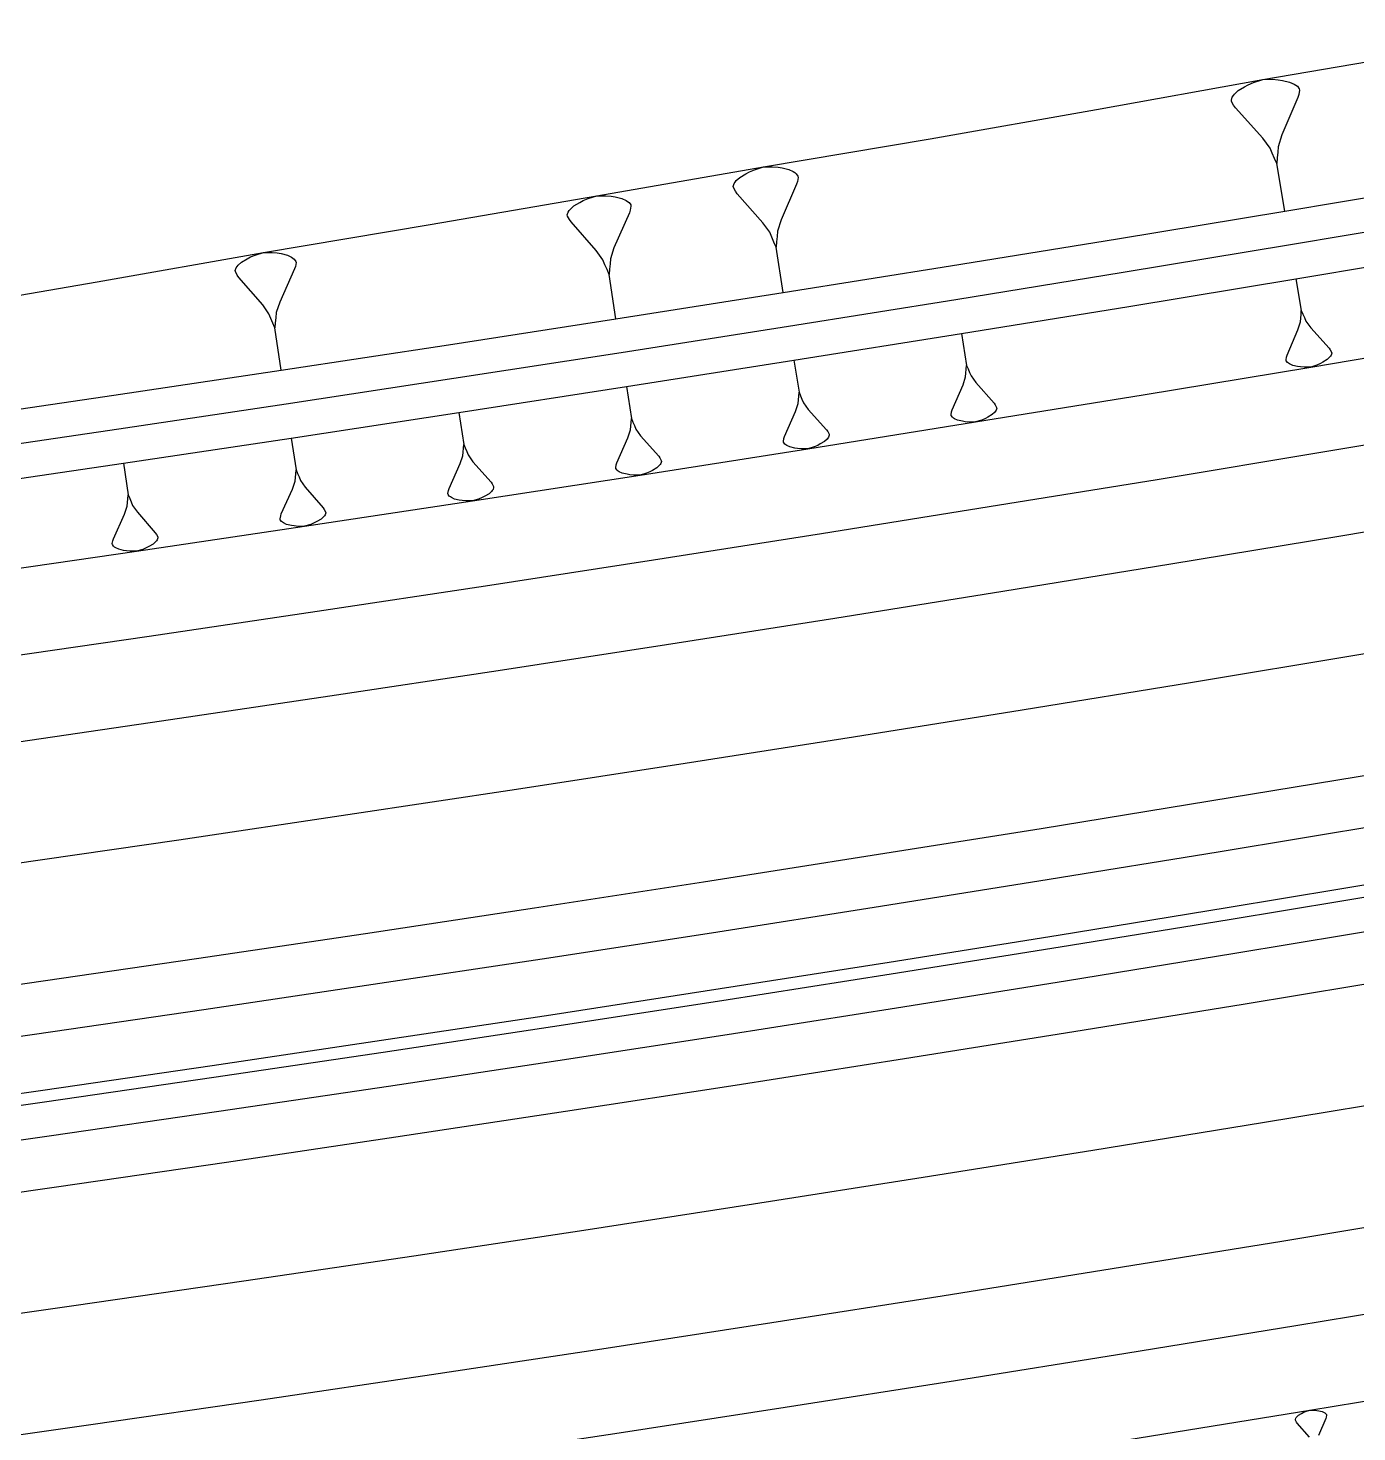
# Model space of a CAD drawing. Extents: x 384551 to 386632, y 802806 to 803252.
# Drawn here: x 385753.95 to 385792.69, y 802853.9 to 802894.82 of the extents above; entities that cross this region are included whole.
import ezdxf

# ---------------------------------------------------------------- set-up
doc = ezdxf.new("R2010")
doc.units = 0
doc.layers.get('0').update_dxf_attribs({"linetype": 'CONTINUOUS'})

msp = doc.modelspace()

# ---------------------------------------------------------------- linework, layer by layer
at = {"color": 7}
for p, q in [((385789.5263, 802893.1702), (385789.6779, 802893.2361)), ((385789.6779, 802893.2361), (385789.948, 802893.3218)), ((385789.948, 802893.3218), (385790.2314, 802893.3284)), ((385790.2314, 802893.3284), (385790.3961, 802893.3153)), ((385790.3961, 802893.3153), (385790.5213, 802893.2955)), ((385790.5213, 802893.2955), (385790.7322, 802893.2494)), ((385790.7322, 802893.2494), (385790.864, 802893.1902)), ((385789.0322, 802892.722), (385789.0586, 802892.8077)), ((385789.0586, 802892.8077), (385789.0915, 802892.8538)), ((385789.0915, 802892.8538), (385789.1244, 802892.8999)), ((385789.1244, 802892.8999), (385789.2299, 802892.9988)), ((385789.2299, 802892.9988), (385789.4143, 802893.1108)), ((385789.4143, 802893.1108), (385789.5263, 802893.1702)), ((385790.9695, 802892.8014), (385790.5018, 802891.7075)), ((385790.864, 802893.1902), (385790.9101, 802893.1572)), ((385790.9101, 802893.1572), (385790.9563, 802893.1243)), ((385790.9563, 802893.1243), (385791.009, 802893.0518)), ((385790.9958, 802892.8871), (385790.9695, 802892.8014)), ((385791.0156, 802893.0123), (385790.9958, 802892.8871)), ((385791.009, 802893.0518), (385791.0156, 802893.0123)), ((385789.0388, 802892.6825), (385789.0322, 802892.722)), ((385789.0981, 802892.5704), (385789.0388, 802892.6825)), ((385789.1509, 802892.498), (385789.0981, 802892.5704)), ((385789.9483, 802891.6151), (385789.1509, 802892.498)), ((385790.1593, 802891.3252), (385789.9483, 802891.6151)), ((385790.5018, 802891.7075), (385790.3965, 802891.3648)), ((385790.2252, 802891.1737), (385790.1593, 802891.3252)), ((385790.2911, 802891.0221), (385790.2252, 802891.1737)), ((385790.3833, 802891.2001), (385790.3702, 802891.0353)), ((385790.3965, 802891.3648), (385790.3833, 802891.2001)), ((385775.1302, 802890.6937), (385775.3884, 802890.7733)), ((385775.3884, 802890.7733), (385775.6586, 802890.7773)), ((385775.6586, 802890.7773), (385775.8155, 802890.7635)), ((385775.8155, 802890.7635), (385775.9347, 802890.7437)), ((385775.9347, 802890.7437), (385776.1354, 802890.6981)), ((385790.357, 802890.8706), (385790.2911, 802891.0221)), ((385790.3702, 802891.0353), (385790.357, 802890.8706)), ((385790.5879, 802889.4869), (385790.357, 802890.8706)), ((385774.5364, 802890.2902), (385774.5682, 802890.3339)), ((385774.5682, 802890.3339), (385774.5999, 802890.3776)), ((385774.5999, 802890.3776), (385774.7012, 802890.4711)), ((385774.7012, 802890.4711), (385774.878, 802890.5764)), ((385774.878, 802890.5764), (385774.9852, 802890.6321)), ((385774.9852, 802890.6321), (385775.1302, 802890.6937)), ((385776.1354, 802890.6981), (385776.2605, 802890.6405)), ((385776.2605, 802890.6405), (385776.3042, 802890.6087)), ((385776.3042, 802890.6087), (385776.348, 802890.577)), ((385776.348, 802890.577), (385776.3977, 802890.5075)), ((385776.3838, 802890.3505), (385776.358, 802890.2691)), ((385776.4036, 802890.4697), (385776.3838, 802890.3505)), ((385776.3977, 802890.5075), (385776.4036, 802890.4697)), ((385770.2806, 802889.8525), (385770.5335, 802889.9297)), ((385770.5335, 802889.9297), (385770.7979, 802889.9329)), ((385770.7979, 802889.9329), (385770.9514, 802889.9189)), ((385774.5106, 802890.2088), (385774.5364, 802890.2902)), ((385774.5166, 802890.171), (385774.5106, 802890.2088)), ((385774.5722, 802890.0638), (385774.5166, 802890.171)), ((385774.6219, 802889.9943), (385774.5722, 802890.0638)), ((385775.3751, 802889.1463), (385774.6219, 802889.9943)), ((385776.358, 802890.2691), (385775.9035, 802889.23)), ((385769.7296, 802889.502), (385769.7608, 802889.5446)), ((385769.7608, 802889.5446), (385769.8602, 802889.6358)), ((385769.8602, 802889.6358), (385770.0334, 802889.7384)), ((385770.0334, 802889.7384), (385770.1385, 802889.7926)), ((385770.1385, 802889.7926), (385770.2806, 802889.8525)), ((385770.9514, 802889.9189), (385771.068, 802889.8992)), ((385771.068, 802889.8992), (385771.2643, 802889.854)), ((385771.2643, 802889.854), (385771.3866, 802889.7974)), ((385771.3866, 802889.7974), (385771.4293, 802889.7662)), ((385771.4293, 802889.7662), (385771.472, 802889.735)), ((385771.472, 802889.735), (385771.5204, 802889.6668)), ((385771.5262, 802889.6299), (385771.5064, 802889.5133)), ((385771.5204, 802889.6668), (385771.5262, 802889.6299)), ((385769.6729, 802889.3796), (385769.6984, 802889.4593)), ((385769.6787, 802889.3427), (385769.6729, 802889.3796)), ((385769.7328, 802889.2376), (385769.6787, 802889.3427)), ((385769.6984, 802889.4593), (385769.7296, 802889.502)), ((385769.7813, 802889.1694), (385769.7328, 802889.2376)), ((385770.5161, 802888.3376), (385769.7813, 802889.1694)), ((385771.481, 802889.4336), (385771.0334, 802888.418)), ((385771.5064, 802889.5133), (385771.481, 802889.4336)), ((385775.5739, 802888.8683), (385775.3751, 802889.1463)), ((385775.9035, 802889.23), (385775.8003, 802888.9041)), ((385775.6355, 802888.7233), (385775.5739, 802888.8683)), ((385775.6972, 802888.5783), (385775.6355, 802888.7233)), ((385775.7865, 802888.7472), (385775.7727, 802888.5903)), ((385775.8003, 802888.9041), (385775.7865, 802888.7472)), ((385770.7098, 802888.0649), (385770.5161, 802888.3376)), ((385771.0334, 802888.418), (385770.9315, 802888.0994)), ((385775.7588, 802888.4333), (385775.6972, 802888.5783)), ((385775.7727, 802888.5903), (385775.7588, 802888.4333)), ((385775.9679, 802887.1124), (385775.7588, 802888.4333)), ((385760.0456, 802887.8742), (385760.0757, 802887.9148)), ((385760.0757, 802887.9148), (385760.1712, 802888.0014)), ((385760.1712, 802888.0014), (385760.3374, 802888.0986)), ((385760.3374, 802888.0986), (385760.4382, 802888.1499)), ((385760.4382, 802888.1499), (385760.5744, 802888.2064)), ((385760.5744, 802888.2064), (385760.8166, 802888.2789)), ((385760.8166, 802888.2789), (385761.0695, 802888.2806)), ((385761.0695, 802888.2806), (385761.2162, 802888.2664)), ((385761.2162, 802888.2664), (385761.3276, 802888.2469)), ((385761.3276, 802888.2469), (385761.515, 802888.2027)), ((385761.515, 802888.2027), (385761.6317, 802888.1478)), ((385761.6317, 802888.1478), (385761.6723, 802888.1178)), ((385761.6723, 802888.1178), (385761.713, 802888.0877)), ((385761.713, 802888.0877), (385761.7589, 802888.0223)), ((385761.7642, 802887.9869), (385761.7448, 802887.8755)), ((385761.7589, 802888.0223), (385761.7642, 802887.9869)), ((385770.7697, 802887.9229), (385770.7098, 802888.0649)), ((385770.8297, 802887.7808), (385770.7697, 802887.9229)), ((385770.9175, 802887.9458), (385770.9036, 802887.7923)), ((385770.9315, 802888.0994), (385770.9175, 802887.9458)), ((385759.9908, 802887.7575), (385760.0156, 802887.8335)), ((385759.9961, 802887.7221), (385759.9908, 802887.7575)), ((385760.0474, 802887.6213), (385759.9961, 802887.7221)), ((385760.0156, 802887.8335), (385760.0456, 802887.8742)), ((385760.0933, 802887.5559), (385760.0474, 802887.6213)), ((385760.7915, 802886.7566), (385760.0933, 802887.5559)), ((385761.72, 802887.7995), (385761.2866, 802886.8307)), ((385761.7448, 802887.8755), (385761.72, 802887.7995)), ((385770.8896, 802887.6388), (385770.8297, 802887.7808)), ((385770.9036, 802887.7923), (385770.8896, 802887.6388)), ((385771.0906, 802886.3455), (385770.8896, 802887.6388)), ((385790.917, 802887.5141), (385791.0719, 802886.586)), ((385760.9753, 802886.4949), (385760.7915, 802886.7566)), ((385761.2866, 802886.8307), (385761.1875, 802886.5266)), ((385761.0319, 802886.3587), (385760.9753, 802886.4949)), ((385761.0884, 802886.2225), (385761.0319, 802886.3587)), ((385761.1733, 802886.3799), (385761.1591, 802886.2331)), ((385761.1875, 802886.5266), (385761.1733, 802886.3799)), ((385790.9747, 802886.0247), (385791.0454, 802886.2545)), ((385791.0454, 802886.2545), (385791.0542, 802886.365)), ((385791.0542, 802886.365), (385791.0631, 802886.4755)), ((385791.0631, 802886.4755), (385791.0719, 802886.586)), ((385791.0719, 802886.586), (385791.1161, 802886.4844)), ((385791.1161, 802886.4844), (385791.1603, 802886.3827)), ((385791.1603, 802886.3827), (385791.2045, 802886.2811)), ((385791.2045, 802886.2811), (385791.346, 802886.0866)), ((385761.145, 802886.0864), (385761.0884, 802886.2225)), ((385761.1591, 802886.2331), (385761.145, 802886.0864)), ((385761.3303, 802884.8487), (385761.145, 802886.0864)), ((385781.1614, 802885.917), (385781.3113, 802884.9871)), ((385790.6611, 802885.291), (385790.9747, 802886.0247)), ((385791.346, 802886.0866), (385791.8809, 802885.4945)), ((385791.8809, 802885.4945), (385791.9163, 802885.4459)), ((385791.9163, 802885.4459), (385791.956, 802885.3708)), ((385776.2806, 802885.137), (385776.4278, 802884.2068)), ((385790.6302, 802885.1495), (385790.6434, 802885.2335)), ((385790.6346, 802885.123), (385790.6302, 802885.1495)), ((385790.67, 802885.0744), (385790.6346, 802885.123)), ((385790.6434, 802885.2335), (385790.6611, 802885.291)), ((385790.7009, 802885.0523), (385790.67, 802885.0744)), ((385790.7318, 802885.0302), (385790.7009, 802885.0523)), ((385790.8202, 802884.9905), (385790.7318, 802885.0302)), ((385791.629, 802885.0436), (385791.5274, 802884.9994)), ((385791.7042, 802885.0834), (385791.629, 802885.0436)), ((385791.8279, 802885.1586), (385791.7042, 802885.0834)), ((385791.8986, 802885.2249), (385791.8279, 802885.1586)), ((385791.9207, 802885.2558), (385791.8986, 802885.2249)), ((385791.9428, 802885.2868), (385791.9207, 802885.2558)), ((385791.9605, 802885.3442), (385791.9428, 802885.2868)), ((385791.956, 802885.3708), (385791.9605, 802885.3442)), ((385781.2109, 802884.4258), (385781.2829, 802884.6554)), ((385781.2829, 802884.6554), (385781.2924, 802884.766)), ((385781.2924, 802884.766), (385781.3018, 802884.8766)), ((385781.3018, 802884.8766), (385781.3113, 802884.9871)), ((385781.3113, 802884.9871), (385781.355, 802884.8851)), ((385781.355, 802884.8851), (385781.3986, 802884.7831)), ((385781.3986, 802884.7831), (385781.4423, 802884.6811)), ((385781.4423, 802884.6811), (385781.5829, 802884.4857)), ((385790.9617, 802884.9595), (385790.8202, 802884.9905)), ((385791.0457, 802884.9463), (385790.9617, 802884.9595)), ((385791.1561, 802884.9375), (385791.0457, 802884.9463)), ((385791.3462, 802884.9419), (385791.1561, 802884.9375)), ((385791.5274, 802884.9994), (385791.3462, 802884.9419)), ((385771.3978, 802884.3692), (385771.5424, 802883.4393)), ((385776.4181, 802884.0963), (385776.4278, 802884.2068)), ((385776.4278, 802884.2068), (385776.4712, 802884.1047)), ((385780.8928, 802883.693), (385781.2109, 802884.4258)), ((385781.5829, 802884.4857), (385782.115, 802883.89)), ((385776.3259, 802883.6458), (385776.3986, 802883.8753)), ((385776.3986, 802883.8753), (385776.4083, 802883.9858)), ((385776.4083, 802883.9858), (385776.4181, 802884.0963)), ((385776.4712, 802884.1047), (385776.5146, 802884.0026)), ((385776.5146, 802884.0026), (385776.558, 802883.9005)), ((385776.558, 802883.9005), (385776.698, 802883.7047)), ((385782.115, 802883.89), (385782.1502, 802883.8411)), ((385782.1502, 802883.8411), (385782.1896, 802883.7657)), ((385766.5131, 802883.6138), (385766.655, 802882.6846)), ((385771.5323, 802883.3289), (385771.5424, 802883.4393)), ((385771.5424, 802883.4393), (385771.5855, 802883.3372)), ((385776.0059, 802882.9141), (385776.3259, 802883.6458)), ((385776.698, 802883.7047), (385777.2284, 802883.1076)), ((385780.8611, 802883.5516), (385780.8748, 802883.6356)), ((385780.8654, 802883.525), (385780.8611, 802883.5516)), ((385780.9005, 802883.4762), (385780.8654, 802883.525)), ((385780.8748, 802883.6356), (385780.8928, 802883.693)), ((385780.9314, 802883.4539), (385780.9005, 802883.4762)), ((385780.9622, 802883.4316), (385780.9314, 802883.4539)), ((385781.0505, 802883.3913), (385780.9622, 802883.4316)), ((385781.1919, 802883.3596), (385781.0505, 802883.3913)), ((385781.7584, 802883.3963), (385781.5767, 802883.3398)), ((385781.8604, 802883.44), (385781.7584, 802883.3963)), ((385781.9358, 802883.4795), (385781.8604, 802883.44)), ((385782.0601, 802883.554), (385781.9358, 802883.4795)), ((385782.1313, 802883.62), (385782.0601, 802883.554)), ((385782.1536, 802883.6508), (385782.1313, 802883.62)), ((385782.1758, 802883.6817), (385782.1536, 802883.6508)), ((385782.1938, 802883.7391), (385782.1758, 802883.6817)), ((385782.1896, 802883.7657), (385782.1938, 802883.7391)), ((385771.439, 802882.879), (385771.5122, 802883.1081)), ((385771.5122, 802883.1081), (385771.5223, 802883.2185)), ((385771.5223, 802883.2185), (385771.5323, 802883.3289)), ((385771.5855, 802883.3372), (385771.6286, 802883.235)), ((385771.6286, 802883.235), (385771.6717, 802883.1329)), ((385771.6717, 802883.1329), (385771.811, 802882.9368)), ((385777.2284, 802883.1076), (385777.2634, 802883.0587)), ((385777.2634, 802883.0587), (385777.3026, 802882.9832)), ((385777.3026, 802882.9832), (385777.3068, 802882.9566)), ((385781.2759, 802883.3458), (385781.1919, 802883.3596)), ((385781.3864, 802883.3364), (385781.2759, 802883.3458)), ((385781.5767, 802883.3398), (385781.3864, 802883.3364)), ((385761.6265, 802882.8708), (385761.7656, 802881.9426)), ((385766.6343, 802882.4641), (385766.6446, 802882.5743)), ((385766.6446, 802882.5743), (385766.655, 802882.6846)), ((385766.655, 802882.6846), (385766.6977, 802882.5824)), ((385766.6977, 802882.5824), (385766.7405, 802882.4803)), ((385771.1171, 802882.1487), (385771.439, 802882.879)), ((385771.811, 802882.9368), (385772.3394, 802882.3387)), ((385775.9738, 802882.7728), (385775.9877, 802882.8568)), ((385775.978, 802882.7463), (385775.9738, 802882.7728)), ((385776.013, 802882.6973), (385775.978, 802882.7463)), ((385775.9877, 802882.8568), (385776.0059, 802882.9141)), ((385776.0438, 802882.6749), (385776.013, 802882.6973)), ((385776.0745, 802882.6526), (385776.0438, 802882.6749)), ((385776.1627, 802882.612), (385776.0745, 802882.6526)), ((385776.304, 802882.5799), (385776.1627, 802882.612)), ((385776.3879, 802882.566), (385776.304, 802882.5799)), ((385776.4984, 802882.5562), (385776.3879, 802882.566)), ((385776.6887, 802882.5591), (385776.4984, 802882.5562)), ((385776.8705, 802882.6151), (385776.6887, 802882.5591)), ((385776.9726, 802882.6585), (385776.8705, 802882.6151)), ((385777.0481, 802882.6977), (385776.9726, 802882.6585)), ((385777.1726, 802882.7719), (385777.0481, 802882.6977)), ((385777.2439, 802882.8377), (385777.1726, 802882.7719)), ((385777.2663, 802882.8685), (385777.2439, 802882.8377)), ((385777.2886, 802882.8992), (385777.2663, 802882.8685)), ((385777.3068, 802882.9566), (385777.2886, 802882.8992)), ((385766.5501, 802882.1252), (385766.6239, 802882.3538)), ((385766.6239, 802882.3538), (385766.6343, 802882.4641)), ((385766.7405, 802882.4803), (385766.7832, 802882.3781)), ((385766.7832, 802882.3781), (385766.9218, 802882.1819)), ((385766.9218, 802882.1819), (385767.4479, 802881.583)), ((385771.0988, 802882.0914), (385771.1171, 802882.1487)), ((385772.3394, 802882.3387), (385772.3742, 802882.2896)), ((385772.3742, 802882.2896), (385772.4132, 802882.2141)), ((385772.4173, 802882.1875), (385772.399, 802882.1302)), ((385772.4132, 802882.2141), (385772.4173, 802882.1875)), ((385756.7381, 802882.14), (385756.8742, 802881.2135)), ((385761.7443, 802881.7225), (385761.7549, 802881.8326)), ((385761.7549, 802881.8326), (385761.7656, 802881.9426)), ((385761.7656, 802881.9426), (385761.808, 802881.8405)), ((385761.808, 802881.8405), (385761.8504, 802881.7384)), ((385766.2266, 802881.3966), (385766.5501, 802882.1252)), ((385771.0847, 802882.0076), (385771.0988, 802882.0914)), ((385771.0888, 802881.981), (385771.0847, 802882.0076)), ((385771.1236, 802881.932), (385771.0888, 802881.981)), ((385771.1543, 802881.9095), (385771.1236, 802881.932)), ((385771.185, 802881.8871), (385771.1543, 802881.9095)), ((385771.273, 802881.8463), (385771.185, 802881.8871)), ((385771.4141, 802881.8139), (385771.273, 802881.8463)), ((385771.4979, 802881.7997), (385771.4141, 802881.8139)), ((385771.6083, 802881.7896), (385771.4979, 802881.7997)), ((385771.7985, 802881.792), (385771.6083, 802881.7896)), ((385771.9803, 802881.8475), (385771.7985, 802881.792)), ((385772.0825, 802881.8905), (385771.9803, 802881.8475)), ((385772.1581, 802881.9295), (385772.0825, 802881.8905)), ((385772.2826, 802882.0033), (385772.1581, 802881.9295)), ((385772.3541, 802882.0688), (385772.2826, 802882.0033)), ((385772.3765, 802882.0995), (385772.3541, 802882.0688)), ((385772.399, 802882.1302), (385772.3765, 802882.0995)), ((385761.3343, 802880.658), (385761.6594, 802881.3845)), ((385761.6594, 802881.3845), (385761.7337, 802881.6125)), ((385761.7337, 802881.6125), (385761.7443, 802881.7225)), ((385761.8504, 802881.7384), (385761.8928, 802881.6363)), ((385761.8928, 802881.6363), (385762.0306, 802881.4401)), ((385762.0306, 802881.4401), (385762.5542, 802880.8406)), ((385766.1938, 802881.2557), (385766.2082, 802881.3394)), ((385766.2082, 802881.3394), (385766.2266, 802881.3966)), ((385767.4479, 802881.583), (385767.4826, 802881.5339)), ((385767.4844, 802881.344), (385767.4619, 802881.3134)), ((385767.4826, 802881.5339), (385767.5213, 802881.4583)), ((385767.5069, 802881.3746), (385767.4844, 802881.344)), ((385767.5254, 802881.4318), (385767.5069, 802881.3746)), ((385767.5213, 802881.4583), (385767.5254, 802881.4318)), ((385756.8415, 802880.8841), (385756.8524, 802880.9939)), ((385756.8524, 802880.9939), (385756.8633, 802881.1037)), ((385756.8633, 802881.1037), (385756.8742, 802881.2135)), ((385756.8742, 802881.2135), (385756.9162, 802881.1115)), ((385756.9162, 802881.1115), (385756.9583, 802881.0095)), ((385756.9583, 802881.0095), (385757.0003, 802880.9075)), ((385766.1978, 802881.2292), (385766.1938, 802881.2557)), ((385766.2325, 802881.1801), (385766.1978, 802881.2292)), ((385766.2631, 802881.1576), (385766.2325, 802881.1801)), ((385766.2937, 802881.1351), (385766.2631, 802881.1576)), ((385766.3814, 802881.0942), (385766.2937, 802881.1351)), ((385766.5223, 802881.0614), (385766.3814, 802881.0942)), ((385766.606, 802881.047), (385766.5223, 802881.0614)), ((385766.7163, 802881.0366), (385766.606, 802881.047)), ((385766.9062, 802881.0384), (385766.7163, 802881.0366)), ((385767.088, 802881.0933), (385766.9062, 802881.0384)), ((385767.1901, 802881.1361), (385767.088, 802881.0933)), ((385767.2657, 802881.1748), (385767.1901, 802881.1361)), ((385767.3904, 802881.2482), (385767.2657, 802881.1748)), ((385767.4619, 802881.3134), (385767.3904, 802881.2482)), ((385756.4404, 802879.9327), (385756.7667, 802880.6568)), ((385756.7667, 802880.6568), (385756.8415, 802880.8841)), ((385757.0003, 802880.9075), (385757.1373, 802880.7112)), ((385757.1373, 802880.7112), (385757.6581, 802880.1116)), ((385761.3012, 802880.5174), (385761.3158, 802880.6009)), ((385761.3051, 802880.4909), (385761.3012, 802880.5174)), ((385761.3158, 802880.6009), (385761.3343, 802880.658)), ((385762.5674, 802880.5715), (385762.4958, 802880.5065)), ((385762.5542, 802880.8406), (385762.5886, 802880.7916)), ((385762.5899, 802880.602), (385762.5674, 802880.5715)), ((385762.5886, 802880.7916), (385762.6271, 802880.716)), ((385762.6125, 802880.6325), (385762.5899, 802880.602)), ((385762.6311, 802880.6895), (385762.6125, 802880.6325)), ((385762.6271, 802880.716), (385762.6311, 802880.6895)), ((385757.6581, 802880.1116), (385757.6924, 802880.0626)), ((385761.3396, 802880.4418), (385761.3051, 802880.4909)), ((385761.3701, 802880.4193), (385761.3396, 802880.4418)), ((385761.4006, 802880.3967), (385761.3701, 802880.4193)), ((385761.4881, 802880.3556), (385761.4006, 802880.3967)), ((385761.6286, 802880.3224), (385761.4881, 802880.3556)), ((385761.7121, 802880.3078), (385761.6286, 802880.3224)), ((385761.8222, 802880.2972), (385761.7121, 802880.3078)), ((385762.0118, 802880.2985), (385761.8222, 802880.2972)), ((385762.1934, 802880.3528), (385762.0118, 802880.2985)), ((385762.2955, 802880.3952), (385762.1934, 802880.3528)), ((385762.3711, 802880.4336), (385762.2955, 802880.3952)), ((385762.4958, 802880.5065), (385762.3711, 802880.4336)), ((385756.4069, 802879.7926), (385756.4217, 802879.8759)), ((385756.4108, 802879.7661), (385756.4069, 802879.7926)), ((385756.445, 802879.717), (385756.4108, 802879.7661)), ((385756.4217, 802879.8759), (385756.4404, 802879.9327)), ((385756.4754, 802879.6945), (385756.445, 802879.717)), ((385756.5057, 802879.6719), (385756.4754, 802879.6945)), ((385757.4743, 802879.706), (385757.3988, 802879.6679)), ((385757.5989, 802879.7784), (385757.4743, 802879.706)), ((385757.6705, 802879.843), (385757.5989, 802879.7784)), ((385757.6931, 802879.8734), (385757.6705, 802879.843)), ((385757.6924, 802880.0626), (385757.7305, 802879.987)), ((385757.7157, 802879.9037), (385757.6931, 802879.8734)), ((385757.7344, 802879.9606), (385757.7157, 802879.9037)), ((385757.7305, 802879.987), (385757.7344, 802879.9606)), ((385756.5929, 802879.6306), (385756.5057, 802879.6719)), ((385756.7331, 802879.5971), (385756.5929, 802879.6306)), ((385756.8164, 802879.5823), (385756.7331, 802879.5971)), ((385756.9262, 802879.5714), (385756.8164, 802879.5823)), ((385757.1154, 802879.5721), (385756.9262, 802879.5714)), ((385757.2968, 802879.6258), (385757.1154, 802879.5721)), ((385757.3988, 802879.6679), (385757.2968, 802879.6258)), ((385790.9252, 802854.3166), (385790.9403, 802854.3376)), ((385790.9403, 802854.3376), (385790.9887, 802854.3827)), ((385790.9887, 802854.3827), (385791.0732, 802854.4337)), ((385791.0732, 802854.4337), (385791.1245, 802854.4607)), ((385791.1245, 802854.4607), (385791.1939, 802854.4907)), ((385791.1939, 802854.4907), (385791.3175, 802854.5295)), ((385791.3175, 802854.5295), (385791.4471, 802854.5322)), ((385791.4471, 802854.5322), (385791.5224, 802854.526)), ((385791.5224, 802854.526), (385791.5797, 802854.5168)), ((385791.5797, 802854.5168), (385791.6761, 802854.4955)), ((385791.6761, 802854.4955), (385791.7363, 802854.4682)), ((385791.7363, 802854.4682), (385791.7573, 802854.453)), ((385791.7573, 802854.453), (385791.7784, 802854.4379)), ((385791.7784, 802854.4379), (385791.8024, 802854.4047)), ((385791.7962, 802854.3294), (385791.784, 802854.2902)), ((385791.8054, 802854.3866), (385791.7962, 802854.3294)), ((385791.8024, 802854.4047), (385791.8054, 802854.3866)), ((385790.8979, 802854.2564), (385790.9101, 802854.2955)), ((385790.9009, 802854.2383), (385790.8979, 802854.2564)), ((385790.9279, 802854.187), (385790.9009, 802854.2383)), ((385790.9101, 802854.2955), (385790.9252, 802854.3166)), ((385790.9519, 802854.1538), (385790.9279, 802854.187)), ((385791.3155, 802853.749), (385790.9519, 802854.1538)), ((385791.784, 802854.2902), (385791.5687, 802853.7905))]:
    msp.add_line(p, q, dxfattribs=at)
at = {"color": 7, "linetype": 'CONTINUOUS'}
for points in [[(385700, 802879.5265), (385702.2925, 802879.7218), (385707.2043, 802880.1645), (385712.1071, 802880.6871), (385717.0046, 802881.2568), (385721.8957, 802881.8776), (385726.7808, 802882.5452), (385731.66, 802883.2552), (385736.5207, 802884.0994), (385741.3787, 802884.956), (385746.2422, 802885.7662), (385751.1033, 802886.5882), (385755.9619, 802887.4228), (385760.8166, 802888.2789), (385765.6762, 802889.0984), (385770.5335, 802889.9297), (385775.3884, 802890.7733), (385780.2474, 802891.5889), (385785.099, 802892.449), (385789.948, 802893.3218), (385794.8043, 802894.15), (385799.6944, 802894.7819), (385800, 802894.8222)], [(385800, 802890.0618), (385795.6245, 802889.3171), (385790.7525, 802888.5005), (385785.8784, 802887.6963), (385781.0023, 802886.9043), (385776.1243, 802886.1247), (385771.2442, 802885.3574), (385766.3623, 802884.6024), (385761.4784, 802883.8597), (385756.5927, 802883.1294), (385751.7051, 802882.4114), (385746.8158, 802881.7058), (385741.9246, 802881.0124), (385737.0316, 802880.3315), (385732.137, 802879.6629), (385727.2406, 802879.0066), (385722.3425, 802878.3627), (385717.4428, 802877.7312), (385712.5414, 802877.112), (385707.6384, 802876.5052), (385702.7339, 802875.9108), (385700, 802875.5864)], [(385700, 802874.5794), (385702.849, 802874.9174), (385707.7563, 802875.5122), (385712.662, 802876.1193), (385717.5661, 802876.7388), (385722.4686, 802877.3707), (385727.3694, 802878.0149), (385732.2686, 802878.6716), (385737.166, 802879.3405), (385742.0617, 802880.0219), (385746.9556, 802880.7156), (385751.8478, 802881.4216), (385756.7381, 802882.14), (385761.6265, 802882.8708), (385766.5131, 802883.6138), (385771.3978, 802884.3692), (385776.2806, 802885.137), (385781.1614, 802885.917), (385786.0402, 802886.7094), (385790.917, 802887.5141), (385795.7918, 802888.3311), (385800, 802889.0474)], [(385700, 802867.0904), (385703.7065, 802867.5145), (385708.6366, 802868.0926), (385713.5651, 802868.6843), (385718.492, 802869.2897), (385723.4171, 802869.9088), (385728.3405, 802870.5416), (385733.2621, 802871.188), (385738.1819, 802871.8482), (385743.0998, 802872.522), (385748.0159, 802873.2094), (385752.93, 802873.9105), (385757.8422, 802874.6252), (385762.7523, 802875.3536), (385767.6604, 802876.0957), (385772.5665, 802876.8513), (385777.4704, 802877.6206), (385782.3722, 802878.4035), (385787.2717, 802879.2), (385792.1691, 802880.0101), (385797.0641, 802880.8338), (385800, 802881.3363)], [(385700, 802863.5676), (385704.1093, 802864.0378), (385709.049, 802864.6169), (385713.9872, 802865.2098), (385718.9237, 802865.8164), (385723.8584, 802866.4368), (385728.7915, 802867.0708), (385733.7227, 802867.7185), (385738.6522, 802868.3799), (385743.5797, 802869.055), (385748.5054, 802869.7438), (385753.4292, 802870.4463), (385758.351, 802871.1624), (385763.2707, 802871.8922), (385768.1884, 802872.6357), (385773.1041, 802873.3928), (385778.0176, 802874.1636), (385782.929, 802874.9481), (385787.8381, 802875.7461), (385792.7451, 802876.5578), (385797.6497, 802877.3832), (385800, 802877.7854)], [(385700, 802860.0447), (385704.512, 802860.561), (385709.4614, 802861.1413), (385714.4092, 802861.7354), (385719.3554, 802862.3432), (385724.2998, 802862.9647), (385729.2425, 802863.6), (385734.1834, 802864.2489), (385739.1224, 802864.9116), (385744.0596, 802865.5881), (385748.9949, 802866.2782), (385753.9283, 802866.982), (385758.8597, 802867.6996), (385763.7891, 802868.4308), (385768.7165, 802869.1758), (385773.6417, 802869.9344), (385778.5648, 802870.7067), (385783.4858, 802871.4926), (385788.4045, 802872.2923), (385793.3211, 802873.1056), (385798.2353, 802873.9325), (385800, 802874.2345)], [(385700, 802854.0062), (385700.2348, 802854.0324), (385705.2024, 802854.6009), (385710.1684, 802855.1831), (385715.1327, 802855.7792), (385720.0954, 802856.389), (385725.0564, 802857.0126), (385730.0156, 802857.65), (385734.973, 802858.3011), (385739.9286, 802858.9661), (385744.8823, 802859.6447), (385749.8341, 802860.3372), (385754.784, 802861.0434), (385759.7319, 802861.7633), (385764.6778, 802862.497), (385769.6216, 802863.2444), (385774.5633, 802864.0056), (385779.5029, 802864.7805), (385784.4403, 802865.569), (385789.3755, 802866.3714), (385794.3085, 802867.1874), (385799.2392, 802868.0171), (385800, 802868.1473)], [(385700, 802850.4845), (385700.6279, 802850.5546), (385705.6052, 802851.1241), (385710.5808, 802851.7075), (385715.5548, 802852.3047), (385720.5271, 802852.9157), (385725.4977, 802853.5405), (385730.4666, 802854.1791), (385735.4336, 802854.8316), (385740.3989, 802855.4978), (385745.3622, 802856.1778), (385750.3237, 802856.8716), (385755.2832, 802857.5792), (385760.2407, 802858.3005), (385765.1962, 802859.0356), (385770.1496, 802859.7845), (385775.1009, 802860.5471), (385780.0501, 802861.3235), (385784.9971, 802862.1136), (385789.9419, 802862.9175), (385794.8845, 802863.7351), (385799.8248, 802864.5664), (385800, 802864.5964)], [(385700, 802846.9628), (385701.021, 802847.0767), (385706.0079, 802847.6474), (385710.9932, 802848.2319), (385715.9768, 802848.8302), (385720.9588, 802849.4424), (385725.9391, 802850.0685), (385730.9176, 802850.7083), (385735.8943, 802851.362), (385740.8691, 802852.0295), (385745.8421, 802852.7109), (385750.8132, 802853.406), (385755.7823, 802854.1149), (385760.7494, 802854.8377), (385765.7146, 802855.5742), (385770.6776, 802856.3245), (385775.6385, 802857.0887), (385780.5973, 802857.8665), (385785.554, 802858.6582), (385790.5084, 802859.4636), (385795.4605, 802860.2828), (385800, 802861.0467)]]:
    msp.add_lwpolyline(points, dxfattribs=at)
at = {"color": 1, "linetype": 'CONTINUOUS'}
for points in [[(385700, 802876.5934), (385702.6188, 802876.9041), (385707.5206, 802877.4982), (385712.4208, 802878.1047), (385717.3194, 802878.7235), (385722.2164, 802879.3547), (385727.1117, 802879.9983), (385732.0053, 802880.6542), (385736.8973, 802881.3224), (385741.7875, 802882.003), (385746.6759, 802882.6959), (385751.5625, 802883.4012), (385756.4474, 802884.1188), (385761.3303, 802884.8487), (385766.2114, 802885.5909), (385771.0906, 802886.3455), (385775.9679, 802887.1124), (385780.8432, 802887.8916), (385785.7166, 802888.6831), (385790.5879, 802889.4869), (385795.4572, 802890.303), (385800, 802891.0761)], [(385700, 802872.123), (385703.1312, 802872.4813), (385708.0475, 802873.0577), (385712.9622, 802873.6478), (385717.8752, 802874.2515), (385722.7866, 802874.8689), (385727.6962, 802875.4999), (385732.6041, 802876.1446), (385737.5101, 802876.8028), (385742.4143, 802877.4747), (385747.3166, 802878.1603), (385752.2169, 802878.8594), (385757.1154, 802879.5721), (385762.0118, 802880.2985), (385766.9062, 802881.0384), (385771.7985, 802881.792), (385776.6887, 802882.5591), (385781.5767, 802883.3398), (385786.4626, 802884.1341), (385791.3462, 802884.9419), (385796.2276, 802885.7633), (385800, 802886.4089)], [(385700, 802856.8742), (385704.8745, 802857.432), (385709.8326, 802858.0133), (385714.7891, 802858.6084), (385719.7439, 802859.2172), (385724.697, 802859.8398), (385729.6483, 802860.4762), (385734.5979, 802861.1263), (385739.5457, 802861.7902), (385744.4915, 802862.4678), (385749.4355, 802863.1592), (385754.3776, 802863.8642), (385759.3176, 802864.5831), (385764.2557, 802865.3156), (385769.1917, 802866.0618), (385774.1256, 802866.8218), (385779.0573, 802867.5954), (385783.9869, 802868.3828), (385788.9143, 802869.1838), (385793.8395, 802869.9985), (385798.7623, 802870.8269), (385800, 802871.0387)], [(385700, 802856.5219), (385704.9147, 802857.0843), (385709.8738, 802857.6657), (385714.8313, 802858.2609), (385719.7871, 802858.8699), (385724.7411, 802859.4926), (385729.6934, 802860.1291), (385734.644, 802860.7794), (385739.5927, 802861.4434), (385744.5395, 802862.1211), (385749.4845, 802862.8126), (385754.4275, 802863.5178), (385759.3685, 802864.2368), (385764.3075, 802864.9694), (385769.2445, 802865.7158), (385774.1793, 802866.4759), (385779.112, 802867.2497), (385784.0426, 802868.0372), (385788.971, 802868.8384), (385793.8971, 802869.6533), (385798.8209, 802870.4818), (385800, 802870.6836)], [(385700, 802841.9317), (385701.5826, 802842.1084), (385706.5832, 802842.6806), (385711.5823, 802843.2667), (385716.5798, 802843.8667), (385721.5755, 802844.4806), (385726.5696, 802845.1084), (385731.5618, 802845.75), (385736.5523, 802846.4055), (385741.5409, 802847.0749), (385746.5277, 802847.7581), (385751.5125, 802848.4551), (385756.4954, 802849.166), (385761.4763, 802849.8908), (385766.4551, 802850.6294), (385771.4319, 802851.3818), (385776.4066, 802852.148), (385781.3791, 802852.928), (385786.3494, 802853.7219), (385791.3175, 802854.5295), (385796.2834, 802855.351), (385800, 802855.9764)]]:
    msp.add_lwpolyline(points, dxfattribs=at)
at = {"color": 2, "linetype": 'CONTINUOUS'}
for points in [[(385700, 802869.6067), (385703.4189, 802869.9979), (385708.3421, 802870.5752), (385713.2637, 802871.1661), (385718.1836, 802871.7706), (385723.1018, 802872.3889), (385728.0183, 802873.0208), (385732.9331, 802873.6663), (385737.846, 802874.3255), (385742.7571, 802874.9983), (385747.6662, 802875.6848), (385752.5735, 802876.3849), (385757.4788, 802877.0987), (385762.3821, 802877.8261), (385767.2833, 802878.567), (385772.1825, 802879.3216), (385777.0795, 802880.0898), (385781.9744, 802880.8716), (385786.8671, 802881.667), (385791.7576, 802882.476), (385796.6458, 802883.2986), (385800, 802883.8726)], [(385700, 802858.5349), (385704.6846, 802859.071), (385709.6382, 802859.6518), (385714.5901, 802860.2463), (385719.5404, 802860.8546), (385724.4889, 802861.4767), (385729.4357, 802862.1125), (385734.3808, 802862.762), (385739.324, 802863.4252), (385744.2653, 802864.1022), (385749.2047, 802864.793), (385754.1422, 802865.4974), (385759.0778, 802866.2155), (385764.0113, 802866.9474), (385768.9427, 802867.6929), (385773.8721, 802868.4522), (385778.7993, 802869.2251), (385783.7244, 802870.0117), (385788.6473, 802870.812), (385793.5679, 802871.626), (385798.4863, 802872.4536), (385800, 802872.7127)], [(385700, 802855.5155), (385700.0664, 802855.5229), (385705.0298, 802856.0909), (385709.9917, 802856.6727), (385714.9519, 802857.2682), (385719.9104, 802857.8775), (385724.8672, 802858.5006), (385729.8223, 802859.1375), (385734.7756, 802859.7881), (385739.727, 802860.4524), (385744.6766, 802861.1306), (385749.6243, 802861.8224), (385754.5701, 802862.528), (385759.5139, 802863.2474), (385764.4556, 802863.9805), (385769.3953, 802864.7273), (385774.3329, 802865.4878), (385779.2684, 802866.262), (385784.2017, 802867.0499), (385789.1328, 802867.8516), (385794.0616, 802868.6669), (385798.9882, 802869.4959), (385800, 802869.6691)], [(385700, 802844.4472), (385701.3018, 802844.5925), (385706.2956, 802845.164), (385711.2878, 802845.7493), (385716.2783, 802846.3485), (385721.2672, 802846.9615), (385726.2543, 802847.5884), (385731.2397, 802848.2292), (385736.2233, 802848.8838), (385741.205, 802849.5522), (385746.1849, 802850.2345), (385751.1628, 802850.9306), (385756.1388, 802851.6405), (385761.1129, 802852.3642), (385766.0848, 802853.1018), (385771.0547, 802853.8532), (385776.0225, 802854.6183), (385780.9882, 802855.3973), (385785.9517, 802856.19), (385790.9129, 802856.9966), (385795.8719, 802857.8169), (385800, 802858.5115)]]:
    msp.add_lwpolyline(points, dxfattribs=at)
at = {"color": 3, "linetype": 'CONTINUOUS'}
msp.add_lwpolyline([(385700, 802854.0062), (385700.2348, 802854.0324), (385705.2024, 802854.6009), (385710.1684, 802855.1831), (385715.1327, 802855.7792), (385720.0954, 802856.389), (385725.0564, 802857.0126), (385730.0156, 802857.65), (385734.973, 802858.3011), (385739.9286, 802858.9661), (385744.8823, 802859.6447), (385749.8341, 802860.3372), (385754.784, 802861.0434), (385759.7319, 802861.7633), (385764.6778, 802862.497), (385769.6216, 802863.2444), (385774.5633, 802864.0056), (385779.5029, 802864.7805), (385784.4403, 802865.569), (385789.3755, 802866.3714), (385794.3085, 802867.1874), (385799.2392, 802868.0171), (385800, 802868.1473)], dxfattribs=at)

doc.saveas('drawing.dxf')
